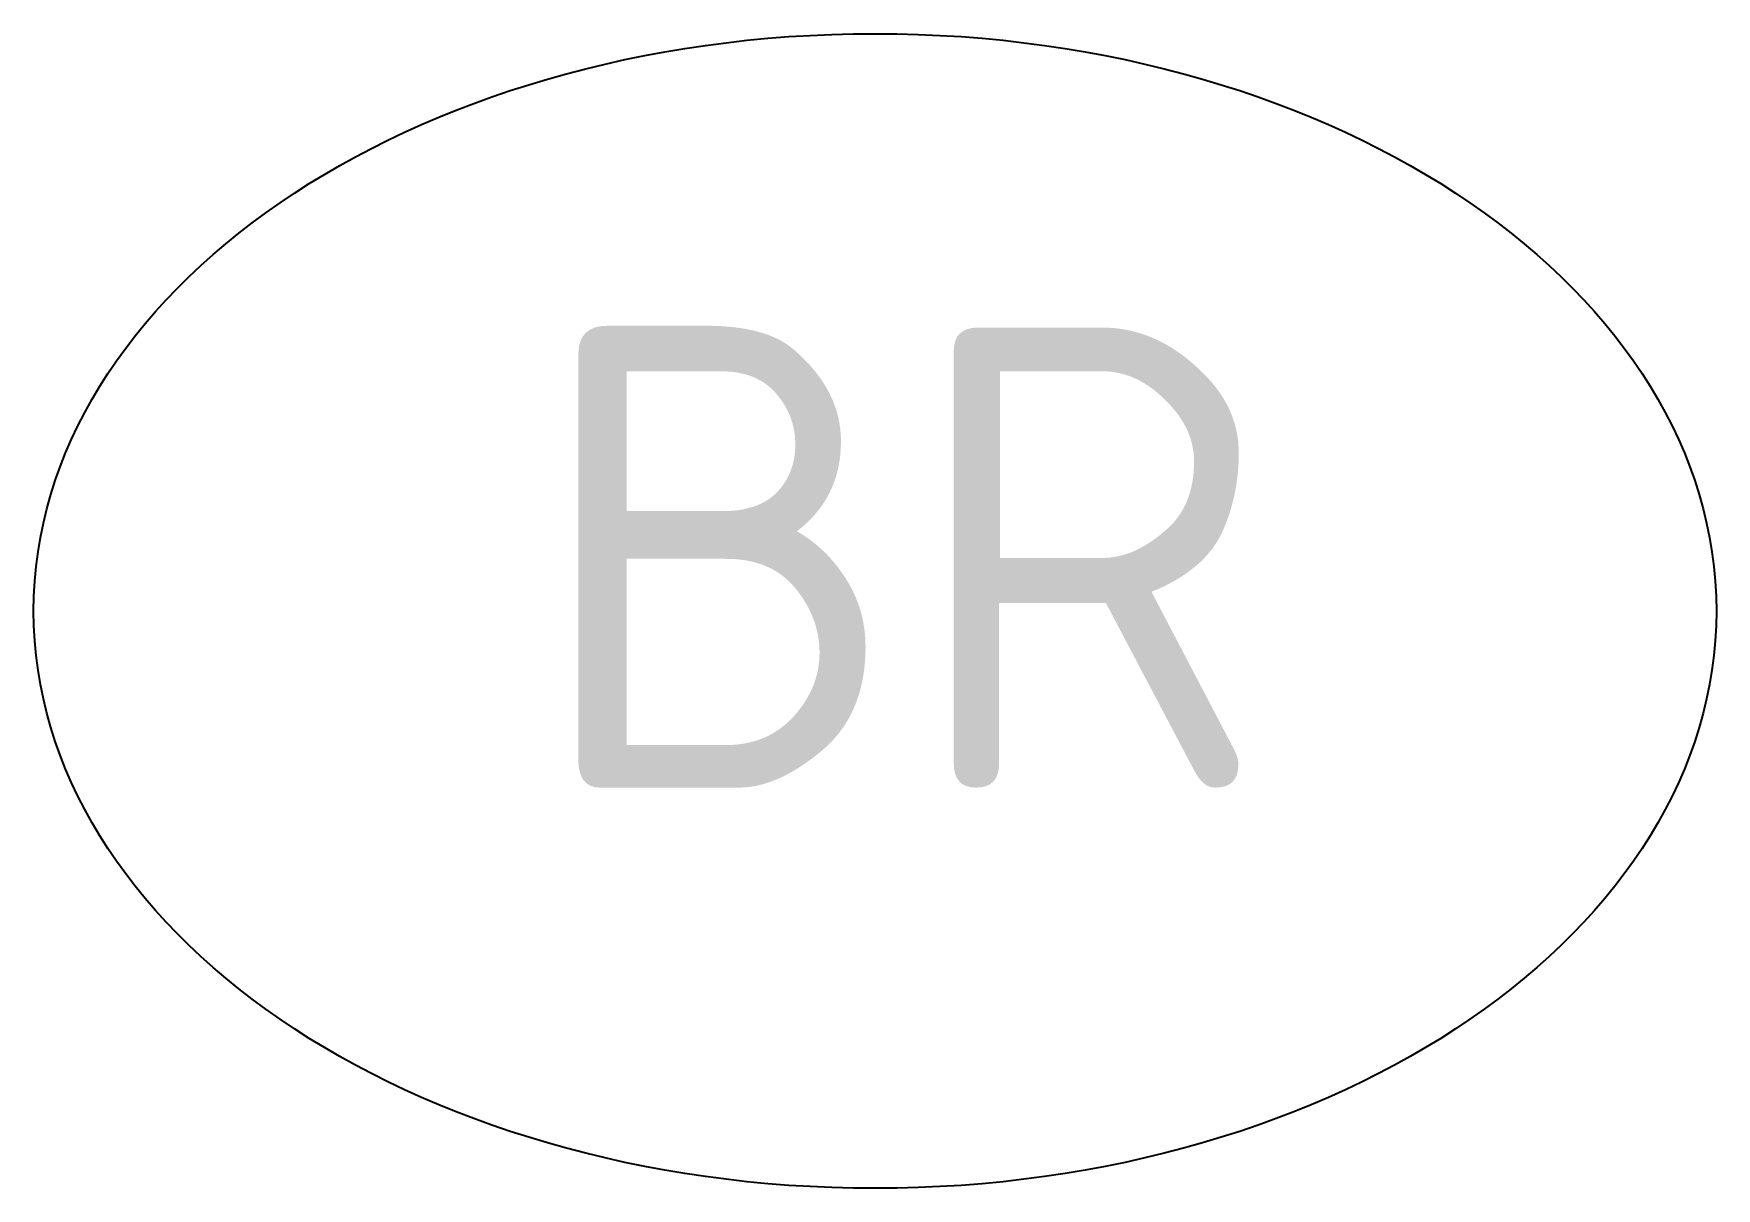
# Model space of a CAD drawing. Extents: x -3.64 to 3.64, y -2.5 to 2.5.
import ezdxf

# ---------------------------------------------------------------- set-up
doc = ezdxf.new("R2010")
doc.units = 0
doc.header["$LTSCALE"] = 0.2
doc.styles.add('NLCS-ISO', font='NLCS-ISO.ttf')

msp = doc.modelspace()

# ---------------------------------------------------------------- linework, layer by layer
msp.add_ellipse((0, 0), major_axis=(-3.6443, 0), ratio=0.685994)

# ---------------------------------------------------------------- texts
at = {"style": 'NLCS-ISO'}
msp.add_text('BR', height=2, rotation=360, dxfattribs=at).set_placement((-1.4898, -0.7648))

doc.saveas('drawing.dxf')
